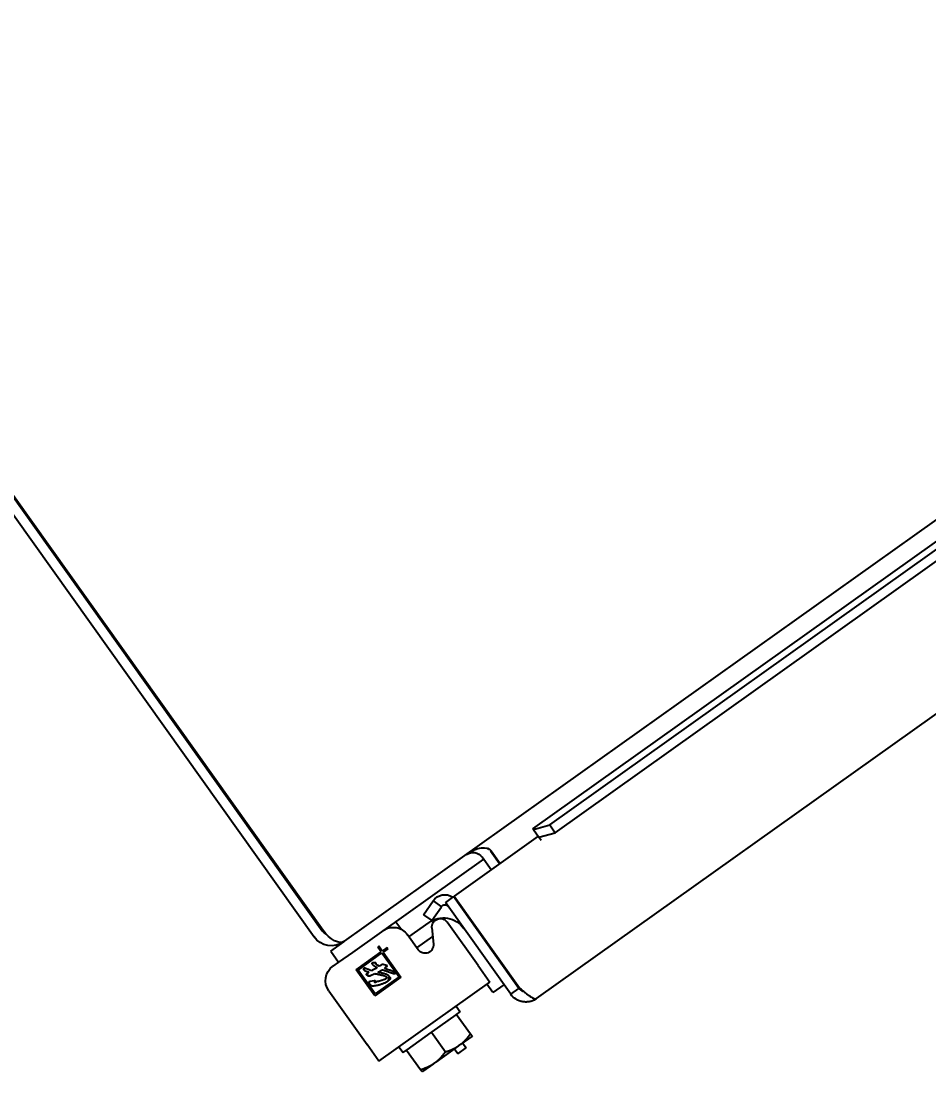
# Model space of a CAD drawing. Header units: feet. Extents: x 2321988 to 2329858, y 6722724 to 6730499.
# Drawn here: x 2326037.887 to 2326038.426, y 6726820.57 to 6726821.204 of the extents above; entities that cross this region are included whole.
import ezdxf

# ---------------------------------------------------------------- set-up
doc = ezdxf.new("R2010")
doc.units = ezdxf.units.FT
doc.header["$MEASUREMENT"] = 0
doc.header["$PDSIZE"] = 5
doc.layers.add('BESS Dimensions', color=3, linetype='Continuous')
doc.layers.add('C-BESS-EQUIPMENT', color=255, linetype='Continuous')
doc.styles.add('TG_DIMS', font='arial.ttf')
doc.dimstyles.new('TG-PROPOSED-ANNO', dxfattribs={"dimtxt": 0.1, "dimasz": 0.1, "dimexe": 0.05, "dimexo": 0.05, "dimgap": 0.02, "dimtad": 0, "dimtih": 1, "dimtoh": 1, "dimdsep": 46, "dimtxsty": 'TG_DIMS', "dimcen": 0, "dimclrd": 256, "dimclre": 256, "dimclrt": 256, "dimaunit": 1, "dimadec": 6, "dimazin": 2, "dimtfac": 1, "dimtofl": 0, "dimtmove": 1, "dimatfit": 3, "dimfxl": 1, "dimtolj": 1, "dimtzin": 0, "dimarcsym": 0})

# ---------------------------------------------------------------- blocks, each defined once
blk = doc.blocks.new('Midpoint Site Plan$0$GA 34.5kV 10MVAR Cap Bank top')
at = {"color": 0}
for p, q in [((-29.5896, 33.48), (-29.5896, 33.437)), ((-29.5896, 33.48), (-29.5176, 33.48)), ((-29.5176, 33.437), (-29.5176, 33.48)), ((-28.9051, 33.4855), (-18.565, 33.4855)), ((-29.8683, 33.437), (-29.8713, 33.4353)), ((-29.8713, 33.4353), (-29.8713, 33.4177)), ((-29.8712, 33.4177), (-29.8713, 33.4177)), ((-29.8713, 33.247), (-29.8713, 33.4177)), ((-29.8712, 33.247), (-29.8712, 33.4177)), ((-29.7718, 33.437), (-29.8683, 33.437)), ((-29.7718, 33.437), (-29.752, 33.437)), ((-29.5532, 33.437), (-29.752, 33.437)), ((-29.6526, 33.247), (-29.6526, 33.4177)), ((-29.5532, 33.437), (-29.5334, 33.437)), ((-29.4368, 33.437), (-29.5334, 33.437)), ((-29.4338, 33.4353), (-29.4368, 33.437)), ((-29.4338, 33.4177), (-29.434, 33.4177)), ((-29.434, 33.247), (-29.434, 33.4177)), ((-29.4338, 33.4177), (-29.4338, 33.4353)), ((-29.4338, 33.247), (-29.4338, 33.4177)), ((-29.0371, 33.3535), (-29.0371, 32.5515)), ((-29.0371, 33.3535), (-28.9651, 33.3535)), ((-28.9651, 33.3535), (-28.9651, 32.5515)), ((-28.9598, 32.5515), (-28.9598, 33.3535)), ((-29.9026, 33.247), (-29.8713, 33.247)), ((-29.9026, 33.197), (-29.9026, 33.247)), ((-29.8712, 33.247), (-29.8713, 33.247)), ((-29.8712, 33.247), (-29.8668, 33.247)), ((-29.8668, 33.247), (-29.657, 33.247)), ((-29.657, 33.247), (-29.6526, 33.247)), ((-29.6526, 33.247), (-29.6482, 33.247)), ((-29.6482, 33.247), (-29.4384, 33.247)), ((-29.4384, 33.247), (-29.434, 33.247)), ((-29.4338, 33.247), (-29.434, 33.247)), ((-29.4338, 33.247), (-29.4026, 33.247)), ((-29.4026, 33.197), (-29.4026, 33.247)), ((-29.0371, 33.2703), (-29.1341, 33.2703)), ((-29.1341, 33.2703), (-29.1341, 33.197)), ((-30.0776, 33.197), (-29.1076, 33.197)), ((-30.0776, 33.197), (-30.0776, 33.052)), ((-29.1076, 33.052), (-29.1076, 33.197)), ((-30.0776, 32.582), (-30.0776, 33.052)), ((-29.1076, 33.052), (-29.1076, 32.6727)), ((-29.8321, 32.8015), (-29.8321, 32.5725)), ((-29.6031, 32.8015), (-29.8321, 32.8015)), ((-29.8221, 32.7915), (-29.8221, 32.5825)), ((-29.6131, 32.7915), (-29.8221, 32.7915)), ((-29.6131, 32.5825), (-29.6131, 32.7915)), ((-29.6031, 32.5825), (-29.6031, 32.8015)), ((-29.773, 32.7131), (-29.7998, 32.6991)), ((-29.3896, 32.7133), (-29.3896, 32.582)), ((-29.2195, 32.6427), (-29.2776, 32.7433)), ((-29.7721, 32.6646), (-29.7393, 32.6725)), ((-29.6342, 32.6783), (-29.6569, 32.6479)), ((-29.3896, 32.6973), (-29.2511, 32.6973)), ((-29.8321, 32.5725), (-29.6131, 32.5725)), ((-29.8221, 32.5825), (-29.6131, 32.5825)), ((-29.6131, 32.5725), (-29.6131, 32.5305)), ((-29.5611, 32.5825), (-29.6031, 32.5825)), ((-29.5611, 32.5725), (-29.6031, 32.5725)), ((-29.6031, 32.5725), (-29.6031, 32.5305)), ((-29.5611, 32.5825), (-29.5611, 32.5725)), ((-29.3896, 32.6003), (-29.2141, 32.6003)), ((-29.215, 32.5327), (-29.1904, 32.6003)), ((-29.1904, 32.6003), (-29.0775, 32.5592)), ((-29.1021, 32.4915), (-29.0775, 32.5592)), ((-29.0775, 32.5592), (-29.0773, 32.5592)), ((-28.9651, 32.5515), (-29.0371, 32.5515)), ((-28.2251, 32.5515), (-28.9598, 32.5515)), ((-28.6366, 32.5515), (-28.6366, 32.44)), ((-28.5646, 32.5515), (-28.5646, 32.44)), ((-28.5582, 32.44), (-28.5582, 32.5515)), ((-28.2251, 32.5592), (-28.1121, 32.6003)), ((-28.2251, 32.5873), (-28.2251, 32.5592)), ((-28.2251, 32.4915), (-28.2251, 32.5592)), ((-28.1121, 32.6003), (-22.4846, 32.6003)), ((-28.1121, 32.5327), (-28.1121, 32.6003)), ((-29.6031, 32.5305), (-29.6131, 32.5305)), ((-29.4026, 32.517), (-29.4026, 32.5265)), ((-29.4026, 32.4587), (-29.4026, 32.517)), ((-29.215, 32.5327), (-29.1021, 32.4915)), ((-29.1021, 32.4915), (-29.102, 32.4915)), ((-28.2251, 32.4915), (-28.1121, 32.5327)), ((-28.2251, 32.4915), (-28.2251, 32.4915)), ((-28.2251, 32.4915), (-28.2251, 32.4853)), ((-28.2251, 32.4853), (-22.4846, 32.4853)), ((-28.1121, 32.5327), (-22.4846, 32.5327)), ((-29.9026, 32.457), (-29.9526, 32.457)), ((-29.7826, 32.457), (-29.9026, 32.457)), ((-29.9026, 32.36), (-29.9026, 32.457)), ((-28.6366, 32.457), (-29.7826, 32.457)), ((-29.9026, 32.36), (-29.7876, 32.36)), ((-29.7812, 32.36), (-29.7876, 32.36)), ((-29.7876, 32.36), (-29.7876, 32.3595)), ((-29.7812, 32.36), (-22.983, 32.36)), ((-29.9396, 22.512), (-29.9396, 32.208)), ((-29.8676, 22.512), (-29.8676, 32.208)), ((-29.8612, 32.208), (-29.8612, 22.512))]:
    blk.add_line(p, q, dxfattribs=at)
for centre, radius, start, end in [((-26.8684, 29.3215), 8.5625, 90, 180), ((-26.8684, 29.3215), 7.4375, 90, 180), ((-29.2141, 32.7773), 0.177, 270, 0), ((-29.3296, 32.7133), 0.06, 30, 180), ((-29.1676, 32.6727), 0.06, 210, 0), ((-29.9526, 32.582), 0.125, 180, 270), ((-29.5146, 32.582), 0.125, 270, 0), ((-29.0671, 32.5873), 0.102, 250, 339.42605), ((-29.0671, 32.5873), 0.03, 250, 0), ((-28.7166, 32.44), 0.08, 270, 0), ((-28.7166, 32.44), 0.152, 349.87381, 0), ((-29.7876, 32.208), 0.152, 90, 180), ((-29.7876, 32.208), 0.08, 153.08096, 180)]:
    blk.add_arc(centre, radius, start, end, dxfattribs=at)
for centre, major_axis, start_param, end_param in [((-28.7102, 32.44), (-0.152, 0), 1.570796, 3.141593), ((-29.7812, 32.208), (0, 0.152), 0, 1.570796)]:
    blk.add_ellipse(centre, major_axis=major_axis, ratio=0.526316, start_param=start_param, end_param=end_param, dxfattribs=at)
for points, knots in [([(-28.9051, 33.4855), (-28.9138, 33.4855), (-28.9224, 33.4846), (-28.9308, 33.483), (-28.9392, 33.4813), (-28.9476, 33.4788), (-28.9556, 33.4755), (-28.9636, 33.4721), (-28.9712, 33.4681), (-28.9783, 33.4633), (-28.9855, 33.4585), (-28.9923, 33.453), (-28.9984, 33.4469), (-29.0045, 33.4408), (-29.0099, 33.4341), (-29.0148, 33.427), (-29.0196, 33.4198), (-29.0237, 33.412), (-29.027, 33.4041), (-29.0336, 33.3882), (-29.0371, 33.3709), (-29.0371, 33.3535)], [0, 0, 0, 0, 0.00067708, 0.00067708, 0.00067708, 0.001354159, 0.001354159, 0.001354159, 0.002031239, 0.002031239, 0.002031239, 0.002708318, 0.002708318, 0.002708318, 0.003385398, 0.003385398, 0.003385398, 0.004062478, 0.004062478, 0.004062478, 0.005416637, 0.005416637, 0.005416637, 0.005416637]), ([(-28.9598, 33.3535), (-28.9575, 33.3622), (-28.9552, 33.3708), (-28.953, 33.3792), (-28.9507, 33.3876), (-28.9484, 33.396), (-28.9461, 33.404), (-28.9438, 33.412), (-28.9416, 33.4196), (-28.9393, 33.4268), (-28.937, 33.4339), (-28.9347, 33.4407), (-28.9324, 33.4468), (-28.9302, 33.4529), (-28.9279, 33.4584), (-28.9256, 33.4632), (-28.9234, 33.468), (-28.9211, 33.4721), (-28.9188, 33.4754), (-28.9142, 33.482), (-28.9097, 33.4855), (-28.9051, 33.4855)], [0, 0, 0, 0, 0.00067708, 0.00067708, 0.00067708, 0.001354159, 0.001354159, 0.001354159, 0.002031239, 0.002031239, 0.002031239, 0.002708318, 0.002708318, 0.002708318, 0.003385398, 0.003385398, 0.003385398, 0.004062478, 0.004062478, 0.004062478, 0.005416637, 0.005416637, 0.005416637, 0.005416637]), ([(-28.9487, 33.3947), (-28.951, 33.3922), (-28.9531, 33.3896), (-28.9549, 33.3869), (-28.9571, 33.3836), (-28.959, 33.3802), (-28.9605, 33.3765), (-28.9635, 33.3692), (-28.9651, 33.3614), (-28.9651, 33.3535)], [0.001425453, 0.001425453, 0.001425453, 0.001425453, 0.001715164, 0.001715164, 0.001715164, 0.002058197, 0.002058197, 0.002058197, 0.002744262, 0.002744262, 0.002744262, 0.002744262]), ([(-29.8155, 32.7057), (-29.8155, 32.7067), (-29.8154, 32.7089), (-29.8149, 32.7122), (-29.8141, 32.7157), (-29.8131, 32.7193), (-29.8118, 32.7228), (-29.8104, 32.7259), (-29.809, 32.7286), (-29.8078, 32.73), (-29.8072, 32.7307)], [0, 0, 0, 0, 0.11459, 0.238753, 0.374553, 0.519883, 0.663818, 0.791232, 0.902555, 1, 1, 1, 1]), ([(-29.8081, 32.6957), (-29.8087, 32.6957), (-29.8098, 32.6957), (-29.8114, 32.6962), (-29.8127, 32.697), (-29.8138, 32.6981), (-29.8146, 32.6996), (-29.8152, 32.7013), (-29.8155, 32.7034), (-29.8155, 32.7049), (-29.8155, 32.7057)], [0, 0, 0, 0, 0.125699, 0.237184, 0.343702, 0.445211, 0.558514, 0.68478, 0.832798, 1, 1, 1, 1]), ([(-29.8072, 32.7307), (-29.8069, 32.731), (-29.8061, 32.7317), (-29.8049, 32.7328), (-29.8033, 32.7339), (-29.8015, 32.7352), (-29.7993, 32.7366), (-29.7969, 32.738), (-29.7942, 32.7395), (-29.7901, 32.7417), (-29.7845, 32.7445), (-29.7772, 32.7477), (-29.7694, 32.7511), (-29.7609, 32.7543), (-29.7521, 32.7575), (-29.743, 32.7605), (-29.7337, 32.7631), (-29.7243, 32.7654), (-29.715, 32.7673), (-29.706, 32.7687), (-29.6974, 32.7696), (-29.6918, 32.7697), (-29.6891, 32.7697)], [0, 0, 0, 0, 0.011102, 0.024338, 0.0398, 0.057464, 0.077432, 0.099733, 0.124388, 0.151289, 0.209969, 0.273065, 0.340892, 0.413386, 0.488618, 0.564491, 0.641386, 0.718827, 0.795039, 0.866963, 0.935398, 1, 1, 1, 1]), ([(-29.7633, 32.7274), (-29.7644, 32.727), (-29.7665, 32.7262), (-29.7693, 32.725), (-29.7717, 32.7239), (-29.7737, 32.7229), (-29.7752, 32.7221), (-29.7763, 32.7215), (-29.7771, 32.721), (-29.7772, 32.7205), (-29.7773, 32.7204)], [0, 0, 0, 0, 0.224699, 0.419581, 0.584673, 0.722069, 0.832032, 0.914714, 0.968293, 1, 1, 1, 1]), ([(-29.7773, 32.7204), (-29.7773, 32.7201), (-29.7773, 32.7196), (-29.7768, 32.7189), (-29.7762, 32.7184), (-29.775, 32.718), (-29.7731, 32.7177), (-29.7711, 32.7174), (-29.7694, 32.7173), (-29.7685, 32.7171), (-29.7678, 32.7169), (-29.7677, 32.7167), (-29.7676, 32.7166)], [0, 0, 0, 0, 0.070277, 0.135618, 0.201377, 0.280123, 0.475696, 0.716081, 0.832787, 0.916663, 0.971501, 1, 1, 1, 1]), ([(-29.7676, 32.7166), (-29.7677, 32.7164), (-29.768, 32.7158), (-29.7692, 32.7151), (-29.7709, 32.7141), (-29.7722, 32.7135), (-29.773, 32.7131)], [0, 0, 0, 0, 0.108632, 0.31478, 0.611166, 1, 1, 1, 1]), ([(-29.6963, 32.7482), (-29.6972, 32.7482), (-29.699, 32.7481), (-29.702, 32.7477), (-29.7057, 32.7469), (-29.7099, 32.746), (-29.7147, 32.7447), (-29.72, 32.7432), (-29.7257, 32.7414), (-29.7319, 32.7394), (-29.7387, 32.737), (-29.7462, 32.7342), (-29.7545, 32.7309), (-29.7603, 32.7286), (-29.7633, 32.7274)], [0, 0, 0, 0, 0.03454, 0.077895, 0.13084, 0.193374, 0.263996, 0.341731, 0.426273, 0.518353, 0.620177, 0.733779, 0.860736, 1, 1, 1, 1]), ([(-29.7393, 32.6725), (-29.7371, 32.6749), (-29.7327, 32.6794), (-29.7264, 32.6861), (-29.7206, 32.6924), (-29.7152, 32.6983), (-29.7102, 32.7038), (-29.7057, 32.709), (-29.7016, 32.7137), (-29.6979, 32.7181), (-29.6947, 32.7222), (-29.6919, 32.7258), (-29.6896, 32.7291), (-29.6877, 32.732), (-29.6861, 32.7345), (-29.685, 32.7366), (-29.6843, 32.7384), (-29.6842, 32.7395), (-29.6841, 32.7399)], [0, 0, 0, 0, 0.111448, 0.215686, 0.313925, 0.405254, 0.489995, 0.568159, 0.640035, 0.705088, 0.763884, 0.816102, 0.862193, 0.901882, 0.935114, 0.96235, 0.984037, 1, 1, 1, 1]), ([(-29.6674, 32.7478), (-29.6675, 32.7465), (-29.6676, 32.7436), (-29.6688, 32.7392), (-29.6706, 32.7345), (-29.673, 32.7297), (-29.676, 32.7249), (-29.6792, 32.7201), (-29.6828, 32.7153), (-29.686, 32.7113), (-29.6889, 32.7079), (-29.6916, 32.705), (-29.6946, 32.7015), (-29.698, 32.6976), (-29.7019, 32.6932), (-29.7062, 32.6884), (-29.7109, 32.6831), (-29.7142, 32.6795), (-29.7159, 32.6776)], [0, 0, 0, 0, 0.047901, 0.100168, 0.156805, 0.219516, 0.285317, 0.352243, 0.420808, 0.490537, 0.529587, 0.575311, 0.628358, 0.688084, 0.755417, 0.830039, 0.911375, 1, 1, 1, 1]), ([(-29.6841, 32.7399), (-29.6842, 32.7408), (-29.6843, 32.7424), (-29.6856, 32.7446), (-29.6875, 32.7462), (-29.6901, 32.7473), (-29.6931, 32.7481), (-29.6952, 32.7482), (-29.6963, 32.7482)], [0, 0, 0, 0, 0.153477, 0.295688, 0.443388, 0.608591, 0.793221, 1, 1, 1, 1]), ([(-29.6891, 32.7697), (-29.6874, 32.7697), (-29.6841, 32.7696), (-29.6796, 32.769), (-29.6759, 32.7679), (-29.6732, 32.7666), (-29.6714, 32.7652), (-29.6703, 32.7637), (-29.6694, 32.7619), (-29.6686, 32.7598), (-29.6681, 32.7573), (-29.6677, 32.7545), (-29.6674, 32.7513), (-29.6674, 32.749), (-29.6674, 32.7478)], [0, 0, 0, 0, 0.141382, 0.263537, 0.369631, 0.461886, 0.505865, 0.554441, 0.608538, 0.668966, 0.738736, 0.816771, 0.90344, 1, 1, 1, 1]), ([(-29.6787, 32.6817), (-29.6774, 32.6836), (-29.6748, 32.6874), (-29.671, 32.6929), (-29.6674, 32.6981), (-29.6641, 32.703), (-29.6608, 32.7076), (-29.6578, 32.7119), (-29.6549, 32.7159), (-29.6514, 32.7207), (-29.6474, 32.7263), (-29.6428, 32.7325), (-29.6386, 32.7381), (-29.6354, 32.7423), (-29.633, 32.7453), (-29.6315, 32.7473), (-29.6301, 32.749), (-29.629, 32.7505), (-29.628, 32.7517), (-29.6272, 32.7527), (-29.6266, 32.7534), (-29.6262, 32.7538), (-29.6261, 32.754)], [0, 0, 0, 0, 0.078351, 0.153349, 0.223835, 0.290732, 0.353595, 0.412286, 0.467291, 0.518123, 0.612179, 0.698384, 0.776494, 0.846176, 0.877392, 0.905351, 0.929723, 0.950839, 0.968043, 0.982254, 0.992618, 1, 1, 1, 1]), ([(-29.627, 32.7328), (-29.6276, 32.7318), (-29.6288, 32.7297), (-29.6311, 32.7265), (-29.6336, 32.7228), (-29.6375, 32.7174), (-29.6425, 32.7103), (-29.6476, 32.7032), (-29.6517, 32.6973), (-29.6549, 32.6925), (-29.6584, 32.6874), (-29.6608, 32.6838), (-29.662, 32.6819)], [0, 0, 0, 0, 0.05486, 0.118416, 0.191032, 0.272563, 0.442511, 0.610773, 0.697652, 0.791226, 0.891841, 1, 1, 1, 1]), ([(-29.6202, 32.751), (-29.6202, 32.7502), (-29.6202, 32.7486), (-29.6204, 32.7464), (-29.6207, 32.7444), (-29.6214, 32.7421), (-29.6226, 32.7393), (-29.6242, 32.7368), (-29.6255, 32.7349), (-29.6263, 32.7339), (-29.6267, 32.7332), (-29.6269, 32.7329), (-29.627, 32.7328)], [0, 0, 0, 0, 0.121889, 0.232871, 0.333633, 0.425034, 0.600512, 0.789857, 0.876158, 0.939136, 0.981257, 1, 1, 1, 1]), ([(-29.6261, 32.754), (-29.6257, 32.7544), (-29.625, 32.7552), (-29.6239, 32.7559), (-29.6228, 32.7564), (-29.6218, 32.7562), (-29.621, 32.7556), (-29.6205, 32.7544), (-29.6202, 32.7528), (-29.6202, 32.7517), (-29.6202, 32.751)], [0, 0, 0, 0, 0.159922, 0.285361, 0.384376, 0.469025, 0.556001, 0.666512, 0.811842, 1, 1, 1, 1]), ([(-29.7998, 32.6991), (-29.8007, 32.6986), (-29.8024, 32.6977), (-29.8048, 32.6966), (-29.8066, 32.6959), (-29.8077, 32.6957), (-29.8081, 32.6957)], [0, 0, 0, 0, 0.353994, 0.639856, 0.853633, 1, 1, 1, 1]), ([(-29.7918, 32.6466), (-29.7918, 32.6473), (-29.7917, 32.6487), (-29.7913, 32.6508), (-29.7906, 32.653), (-29.7894, 32.656), (-29.7875, 32.6595), (-29.7849, 32.6624), (-29.7826, 32.6643), (-29.7809, 32.6652), (-29.7792, 32.6659), (-29.778, 32.666), (-29.7775, 32.666)], [0, 0, 0, 0, 0.079144, 0.162199, 0.249356, 0.343969, 0.531062, 0.707934, 0.790641, 0.866475, 0.935019, 1, 1, 1, 1]), ([(-29.7773, 32.6383), (-29.7783, 32.6384), (-29.7803, 32.6384), (-29.7831, 32.6389), (-29.7856, 32.6396), (-29.7878, 32.6406), (-29.7895, 32.6419), (-29.7908, 32.6433), (-29.7917, 32.6449), (-29.7918, 32.6461), (-29.7918, 32.6466)], [0, 0, 0, 0, 0.167008, 0.321518, 0.461809, 0.592826, 0.710831, 0.814558, 0.907357, 1, 1, 1, 1]), ([(-29.7872, 32.6091), (-29.7871, 32.6097), (-29.7869, 32.6113), (-29.7858, 32.6134), (-29.7844, 32.6157), (-29.7827, 32.6183), (-29.7805, 32.6216), (-29.7778, 32.6254), (-29.7751, 32.6293), (-29.7727, 32.6329), (-29.7706, 32.636), (-29.7694, 32.6379), (-29.7689, 32.6387)], [0, 0, 0, 0, 0.055608, 0.136676, 0.198825, 0.286049, 0.400452, 0.539993, 0.683981, 0.808434, 0.913673, 1, 1, 1, 1]), ([(-29.7462, 32.6422), (-29.7486, 32.639), (-29.7532, 32.6327), (-29.7586, 32.6249), (-29.7625, 32.619), (-29.7651, 32.615), (-29.7675, 32.6114), (-29.7695, 32.6081), (-29.7713, 32.6053), (-29.7729, 32.603), (-29.7741, 32.6012), (-29.7755, 32.5996), (-29.777, 32.5981), (-29.7786, 32.5978), (-29.7793, 32.5977)], [0, 0, 0, 0, 0.215846, 0.416765, 0.509454, 0.594018, 0.671018, 0.740102, 0.799942, 0.849246, 0.889333, 0.918655, 0.962218, 1, 1, 1, 1]), ([(-29.7775, 32.666), (-29.7766, 32.6659), (-29.7748, 32.6658), (-29.773, 32.665), (-29.7721, 32.6646)], [0, 0, 0, 0, 0.445604, 1, 1, 1, 1]), ([(-29.7689, 32.6387), (-29.7701, 32.6386), (-29.7729, 32.6384), (-29.7757, 32.6384), (-29.7773, 32.6383)], [0, 0, 0, 0, 0.443011, 1, 1, 1, 1]), ([(-29.7008, 32.6482), (-29.7042, 32.6478), (-29.7113, 32.6472), (-29.7223, 32.6458), (-29.734, 32.6442), (-29.742, 32.6429), (-29.7462, 32.6422)], [0, 0, 0, 0, 0.224552, 0.46621, 0.724896, 1, 1, 1, 1]), ([(-29.7159, 32.6776), (-29.7141, 32.6779), (-29.7108, 32.6783), (-29.7062, 32.6789), (-29.7023, 32.6794), (-29.6995, 32.6796), (-29.6974, 32.6799), (-29.6956, 32.68), (-29.6935, 32.6802), (-29.6911, 32.6804), (-29.6884, 32.6807), (-29.6854, 32.681), (-29.6822, 32.6813), (-29.6799, 32.6815), (-29.6787, 32.6817)], [0, 0, 0, 0, 0.145923, 0.270567, 0.373946, 0.457074, 0.49715, 0.545169, 0.601316, 0.665399, 0.737517, 0.816677, 0.904768, 1, 1, 1, 1]), ([(-29.7152, 32.6072), (-29.7151, 32.6085), (-29.715, 32.6112), (-29.7143, 32.6154), (-29.7132, 32.62), (-29.7116, 32.625), (-29.7096, 32.6303), (-29.7071, 32.6359), (-29.7041, 32.6419), (-29.702, 32.646), (-29.7008, 32.6482)], [0, 0, 0, 0, 0.087966, 0.185523, 0.293466, 0.411567, 0.541094, 0.682719, 0.835247, 1, 1, 1, 1]), ([(-29.681, 32.6492), (-29.6817, 32.648), (-29.683, 32.6457), (-29.6848, 32.6425), (-29.6865, 32.6397), (-29.6882, 32.6366), (-29.6901, 32.6331), (-29.692, 32.6292), (-29.6934, 32.6255), (-29.6936, 32.6231), (-29.6937, 32.6219)], [0, 0, 0, 0, 0.136862, 0.258749, 0.364143, 0.454568, 0.611033, 0.756999, 0.885901, 1, 1, 1, 1]), ([(-29.6569, 32.6479), (-29.6585, 32.6481), (-29.662, 32.6485), (-29.6677, 32.6489), (-29.6741, 32.6491), (-29.6786, 32.6491), (-29.681, 32.6492)], [0, 0, 0, 0, 0.206435, 0.441487, 0.705393, 1, 1, 1, 1]), ([(-29.662, 32.6819), (-29.6597, 32.6818), (-29.655, 32.6816), (-29.648, 32.6809), (-29.641, 32.6798), (-29.6365, 32.6788), (-29.6342, 32.6783)], [0, 0, 0, 0, 0.250028, 0.5009, 0.749518, 1, 1, 1, 1]), ([(-29.7855, 32.6009), (-29.7858, 32.6014), (-29.7864, 32.6021), (-29.787, 32.6035), (-29.7872, 32.6049), (-29.7872, 32.6063), (-29.7872, 32.6077), (-29.7872, 32.6086), (-29.7872, 32.6091)], [0, 0, 0, 0, 0.187565, 0.34791, 0.511367, 0.681662, 0.851733, 1, 1, 1, 1]), ([(-29.7793, 32.5977), (-29.7799, 32.5977), (-29.781, 32.5978), (-29.7827, 32.5985), (-29.7842, 32.5995), (-29.7851, 32.6004), (-29.7855, 32.6009)], [0, 0, 0, 0, 0.244194, 0.483083, 0.729562, 1, 1, 1, 1]), ([(-29.7106, 32.6001), (-29.7113, 32.6002), (-29.7127, 32.6003), (-29.7143, 32.6019), (-29.7151, 32.6043), (-29.7152, 32.6062), (-29.7152, 32.6072)], [0, 0, 0, 0, 0.217466, 0.423248, 0.672193, 1, 1, 1, 1]), ([(-29.6907, 32.6127), (-29.6907, 32.6122), (-29.6908, 32.6113), (-29.6916, 32.6099), (-29.6928, 32.6085), (-29.695, 32.6066), (-29.6984, 32.6044), (-29.7021, 32.6026), (-29.7052, 32.6013), (-29.7072, 32.6006), (-29.709, 32.6002), (-29.7101, 32.6001), (-29.7106, 32.6001)], [0, 0, 0, 0, 0.053672, 0.113864, 0.186821, 0.273553, 0.466384, 0.676603, 0.777643, 0.86511, 0.937737, 1, 1, 1, 1]), ([(-29.6937, 32.6219), (-29.6936, 32.6211), (-29.6934, 32.6193), (-29.6924, 32.617), (-29.6916, 32.6152), (-29.6911, 32.614), (-29.6908, 32.6132), (-29.6907, 32.6128), (-29.6907, 32.6127)], [0, 0, 0, 0, 0.243329, 0.572824, 0.740146, 0.868376, 0.952816, 1, 1, 1, 1]), ([(-29.4009, 32.457), (-29.4011, 32.457), (-29.4013, 32.457), (-29.4022, 32.4572), (-29.4026, 32.4578), (-29.4026, 32.4587)], [0.20312933, 0.20312933, 0.20312933, 0.20312933, 0.20970729, 0.20970729, 0.23751552, 0.23751552, 0.23751552, 0.23751552])]:
    blk.add_open_spline(points, degree=3, knots=knots, dxfattribs=at)
for points, weights in [([(-29.8712, 33.4177), (-29.8179, 33.4354), (-29.7718, 33.437)], [1.77202555238, 1.89562418831, 1.90764920171]), ([(-29.752, 33.437), (-29.7058, 33.4354), (-29.6526, 33.4177)], [1.90764920171, 1.89562418831, 1.77202555238]), ([(-29.6526, 33.4177), (-29.5993, 33.4354), (-29.5532, 33.437)], [1.77202555238, 1.89562418831, 1.90764920171]), ([(-29.5334, 33.437), (-29.4872, 33.4354), (-29.434, 33.4177)], [1.90764920171, 1.89562418831, 1.77202555238])]:
    blk.add_rational_spline(points, weights, degree=2, dxfattribs=at)
blk = doc.blocks.new('*D110')
at = {"layer": 'BESS Dimensions', "lineweight": -2, "transparency": 16777216}
for p, q in [((2325959.34189, 6726878.57879), (2325907.90665, 6726841.93239)), ((2325917.78142, 6726836.6894), (2325957.7158, 6726780.63931)), ((2326007.72205, 6726710.45279), (2325967.78767, 6726766.50288)), ((2326060.88777, 6726736.05358), (2326009.45252, 6726699.40718))]:
    blk.add_line(p, q, dxfattribs=at)
at = {"layer": 'BESS Dimensions', "transparency": 16777216}
for points in [[(2325919.13881, 6726837.65651), (2325916.42404, 6726835.7223), (2325911.9788, 6726844.8337)], [(2326009.07944, 6726711.41989), (2326006.36467, 6726709.48568), (2326013.52467, 6726702.30849)]]:
    blk.add_solid(points, dxfattribs=at)
at = {"layer": 'Defpoints', "color": 0, "transparency": 16777216}
for p in [(2325963.41404, 6726881.48011), (2326064.95991, 6726738.95489), (2326013.52467, 6726702.30849)]:
    blk.add_point(p, dxfattribs=at)
at = {"layer": 'BESS Dimensions', "transparency": 16777216, "insert": (2325962.75174, 6726773.5711), "char_height": 10, "attachment_point": 5, "style": 'TG_DIMS'}
blk.add_mtext("\\A1;175'", dxfattribs=at)

msp = doc.modelspace()

# ---------------------------------------------------------------- block references
at = {"layer": 'C-BESS-EQUIPMENT', "xscale": -0.08333333333333331, "yscale": 0.08333333333333331, "zscale": 0.08333333333333331, "rotation": 215.4689808292026}
msp.add_blockref('Midpoint Site Plan$0$GA 34.5kV 10MVAR Cap Bank top', (2326038.5356, 6726824.29451), dxfattribs=at)

# ---------------------------------------------------------------- dimensions: what is measured, and where the dimension line sits
at = {"layer": 'BESS Dimensions'}
dim = msp.add_aligned_dim(p1=(2325963.41404, 6726881.48011), p2=(2326064.95991, 6726738.95489), distance=-63.15491, dimstyle='TG-PROPOSED-ANNO', override={"dimscale": 50, "dimpost": "'"}, dxfattribs=at)
dim.commit()
dim.dimension.update_dxf_attribs({"geometry": '*D110', "text_midpoint": (2325962.75174, 6726773.5711)})

doc.saveas('drawing.dxf')
